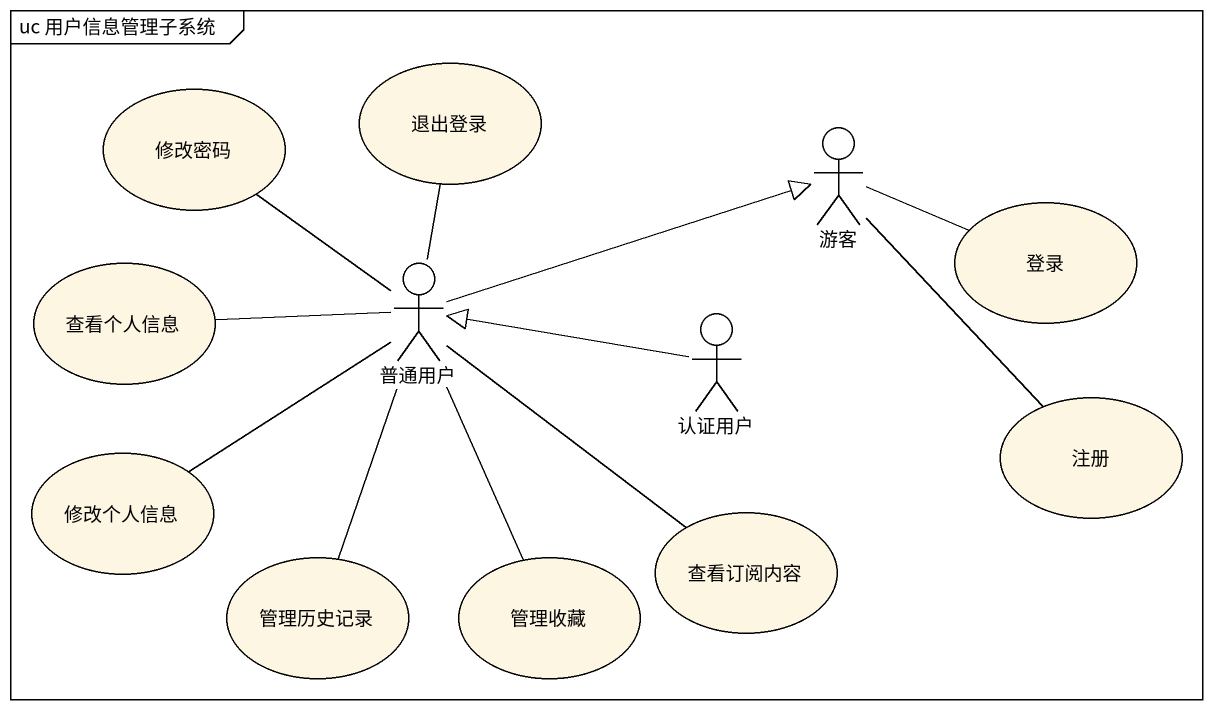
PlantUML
@startuml
mainframe uc 用户信息管理子系统
usecase 退出登录
usecase 修改密码
actor 游客
usecase 登录
usecase 查看个人信息
actor 普通用户
actor 认证用户
usecase 修改个人信息
usecase 注册
usecase 查看订阅内容
usecase 管理历史记录
usecase 管理收藏
游客 -right- 登录
游客 -- 注册
普通用户 -up- 退出登录
普通用户 -up- 修改密码
普通用户 -right-|> 游客
普通用户 -left- 查看个人信息
普通用户 -left- 修改个人信息
普通用户 -- 查看订阅内容
普通用户 -- 管理历史记录
普通用户 -- 管理收藏
认证用户 -left-|> 普通用户
@enduml
